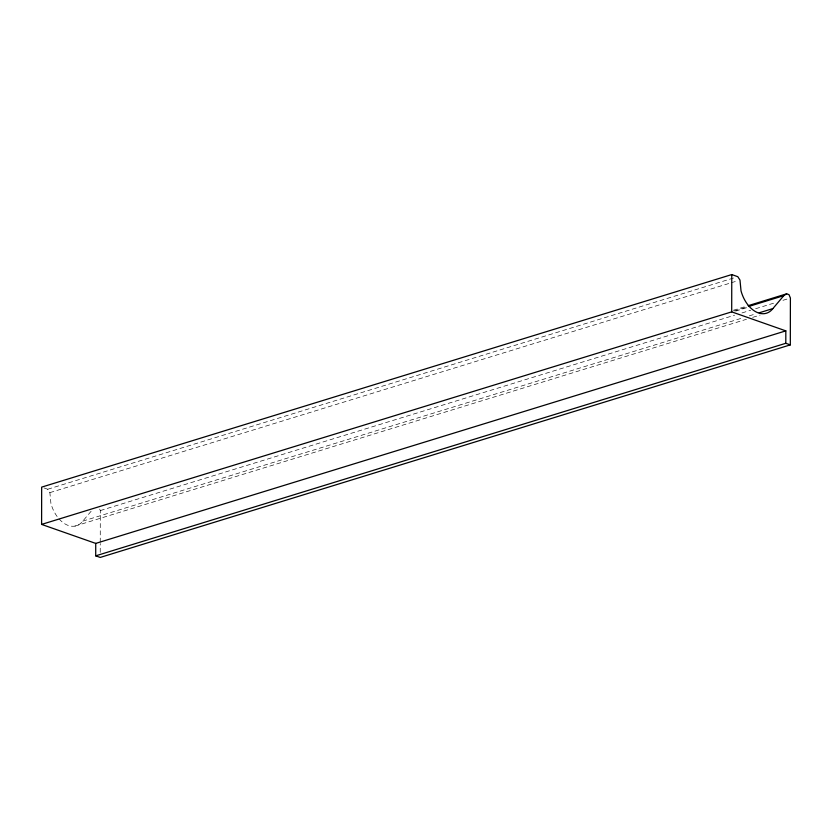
<?xml version="1.0" encoding="UTF-8"?>
<svg xmlns="http://www.w3.org/2000/svg" width="832" height="832" viewBox="0 0 832 832"><rect width="100%" height="100%" fill="white"/><g stroke="black" fill="none" stroke-linecap="round" stroke-linejoin="round"><path stroke-width="0.62" stroke-dasharray="4.16 3.12" d="M100.225 552.365L100.246 543.494M100.246 542.225L100.298 510.567L99.372 508.331M44.086 487.968L47.705 489.247L49.878 492.627L50.918 503.422A27.446 17.774 72.9 0 0 82.753 521.144L91.364 510.973M47.705 489.247L734.084 277.846M49.878 492.627L730.049 283.13M731.297 282.755L737.495 280.842M733.273 310.274L746.928 306.072M734.167 310.939L746.585 307.112M735.644 311.106L746.814 307.663M100.298 510.567L734.542 315.224M741.998 312.936L750.682 310.253M755.643 308.724L774.27 302.994M782.954 300.321L787.914 298.792M82.753 521.144L743.07 317.772M749.268 315.858L755.477 313.955M74.974 526.094L746.46 319.28M752.669 317.366L760.115 315.078"/><path stroke-width="1.25" d="M41.6 524.41L41.662 487.126L731.765 274.57L737.807 276.692L739.981 280.072L741.021 290.867A27.446 17.774 72.9 0 0 772.855 308.599L783.817 295.641L786.646 293.831L789.006 294.663L790.4 298.022L790.317 344.874L100.225 557.43L95.711 555.838L95.732 543.41L41.6 524.41L731.702 311.865L785.824 330.866L785.803 343.294L790.317 344.874M731.702 311.865L731.765 274.57M748.166 305.687L786.646 293.831M749.06 306.353L783.817 295.641M759.2 312.801L772.855 308.599M95.732 543.41L785.824 330.866M95.711 555.838L785.803 343.294"/></g></svg>
